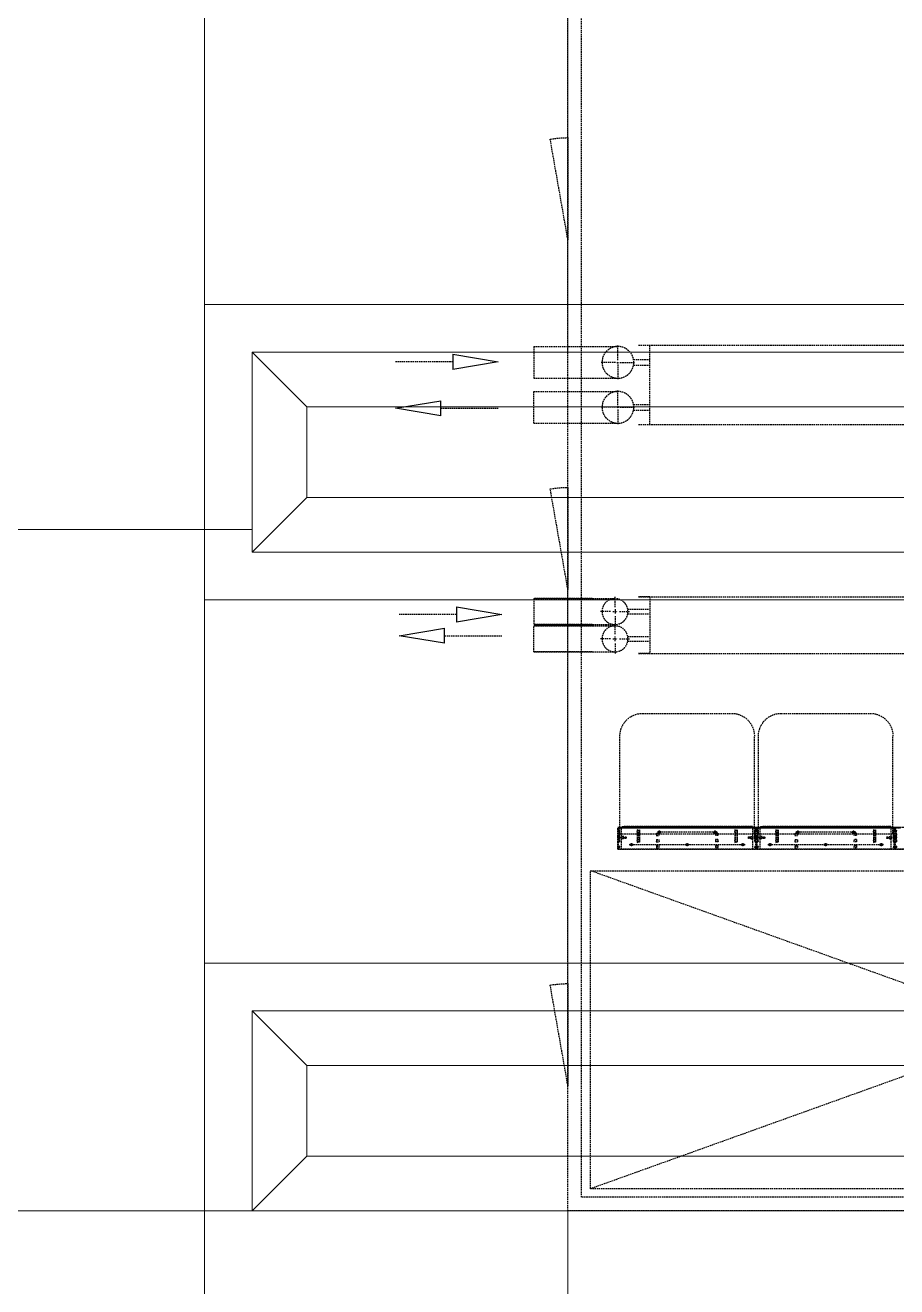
# Model space of a CAD drawing. Extents: x -32000 to 416743, y -254124 to 144214.
# Drawn here: x 9610 to 13448, y 8665 to 14220 of the extents above; entities that cross this region are included whole.
import ezdxf

# ---------------------------------------------------------------- set-up
doc = ezdxf.new("R2010")
doc.units = 0
doc.header["$LTSCALE"] = 10
doc.linetypes.add('XFM1Q40$0$HIDDEN', pattern=[9.525, 6.35, -3.175])
for name, color, linetype in [('XFM1Q40$0$01', 1, 'Continuous'), ('XFM1Q40$0$03', 4, 'Continuous'), ('XFM1Q40$0$ACC-450', 2, 'Continuous'), ('XFM1Q40$0$BAG', 221, 'Continuous'), ('XFM1Q40$0$CBF01', 3, 'Continuous'), ('XFM1Q40$0$CBF02', 6, 'Continuous'), ('XFM1Q40$0$CBF03', 30, 'Continuous'), ('XFM1Q40$0$CBF04', 7, 'Continuous'), ('XFM1Q40$0$CLC', 140, 'Continuous'), ('XFM1Q40$0$HTC', 1, 'Continuous'), ('XFM1Q40$0$MDF', 221, 'Continuous'), ('XFM1Q40$0$TYPE14X10', 7, 'Continuous'), ('XFM1Q40$0$輪廓', 4, 'Continuous'), ('XFM7P40ICA$0$H12PL4$0$L40_19_MEJI', 252, 'Continuous'), ('XFM7P40ICA$0$H12PL4$0$L40_19_SUGATA3', 252, 'Continuous'), ('XFM7P40ICA$0$H12PL4$0$L40_19_設備基礎', 252, 'Continuous')]:
    doc.layers.add(name, color=color, linetype=linetype)

# ---------------------------------------------------------------- blocks, each defined once
blk = doc.blocks.new('XFM1Q40$0$_ClosedBlank')
at = {"layer": 'XFM1Q40$0$MDF', "color": 0, "lineweight": -2}
for p, q in [((-1, 0.167), (0, 0)), ((-1, 0.167), (-1, -0.167)), ((0, 0), (-1, -0.167))]:
    blk.add_line(p, q, dxfattribs=at)
blk = doc.blocks.new('XFM1Q40$0$A$Cac22a11c')
at = {"layer": 'XFM1Q40$0$01', "color": 252, "linetype": 'XFM1Q40$0$HIDDEN', "ltscale": 0.1}
for p, q in [((285207.2, 185056.6), (284950, 185056.6)), ((284950, 185056.6), (285307.2, 185056.6)), ((284950, 185056.6), (284950, 184942.3)), ((285207.2, 184942.3), (284950, 184942.3)), ((284950, 184942.3), (285307.2, 184942.3)), ((285207.2, 184936.6), (284950, 184936.6)), ((284950, 184936.6), (285307.2, 184936.6)), ((284950, 184822.3), (284950, 184936.6)), ((285207.2, 184822.3), (284950, 184822.3)), ((284950, 184822.3), (285307.2, 184822.3))]:
    blk.add_line(p, q, dxfattribs=at)
at = {"layer": 'XFM1Q40$0$03', "color": 252, "linetype": 'XFM1Q40$0$HIDDEN', "ltscale": 0.1}
for p, q in [((285307.2, 185019.4), (285307.2, 185066.6)), ((285287.2, 184999.4), (285240, 184999.4)), ((285297.2, 184999.4), (285317.2, 184999.4)), ((285307.2, 185009.4), (285307.2, 184989.4)), ((285307.2, 184979.4), (285307.2, 184932.3)), ((285327.2, 184999.4), (285374.3, 184999.4)), ((285307.2, 184899.4), (285307.2, 184946.6)), ((285287.2, 184879.4), (285240, 184879.4)), ((285297.2, 184879.4), (285317.2, 184879.4)), ((285307.2, 184869.4), (285307.2, 184889.4)), ((285307.2, 184859.4), (285307.2, 184812.3)), ((285327.2, 184879.4), (285374.3, 184879.4)), ((284950, 184049.9), (285319.9, 184049.9)), ((284950, 184049.9), (284950, 183910.1)), ((285319.9, 183990), (285319.9, 184054.9)), ((285410, 184056), (289110, 184056)), ((285460, 184056), (285460, 183706)), ((285309.9, 183980), (285245, 183980)), ((285314.9, 183980), (285324.9, 183980)), ((285319.9, 183975), (285319.9, 183985)), ((285319.9, 183970), (285319.9, 183905.1)), ((285329.9, 183980), (285394.8, 183980)), ((285388.7, 183992.3), (285460, 183992.3)), ((285388.7, 183967.7), (285460, 183967.7)), ((284950, 183910.1), (285319.9, 183910.1)), ((285319.9, 183792), (285319.9, 183856.9)), ((284950, 183851.9), (285319.9, 183851.9)), ((284950, 183712.1), (284950, 183851.9)), ((285309.9, 183782), (285245, 183782)), ((285314.9, 183782), (285324.9, 183782)), ((285319.9, 183787), (285319.9, 183777)), ((285319.9, 183772), (285319.9, 183707.1)), ((285329.9, 183782), (285394.8, 183782)), ((285388.7, 183794.3), (285460, 183794.3)), ((285388.7, 183769.7), (285460, 183769.7)), ((284950, 183712.1), (285319.9, 183712.1)), ((285410, 183706), (289110, 183706))]:
    blk.add_line(p, q, dxfattribs=at)
for centre in [(285319.9, 183980), (285319.9, 183782)]:
    blk.add_circle(centre, 69.9, dxfattribs=at)
at = {"layer": 'XFM1Q40$0$ACC-450', "color": 252, "linetype": 'XFM1Q40$0$HIDDEN', "ltscale": 0.1}
for p, q in [((285100, 186967.4), (285021.9, 186524.3)), ((285100, 186517.4), (285100, 186967.4)), ((285100, 184782.6), (285021.9, 184339.4)), ((285100, 184332.6), (285100, 184782.6)), ((285100, 183242.7), (285021.9, 182799.5)), ((285100, 182792.7), (285100, 183242.7))]:
    blk.add_line(p, q, dxfattribs=at)
for centre in [(285100, 186967.4), (285100, 184782.6), (285100, 183242.7)]:
    blk.add_arc(centre, 450, 260, 270, dxfattribs=at)
at = {"layer": 'XFM1Q40$0$BAG', "color": 252, "linetype": 'XFM1Q40$0$HIDDEN', "ltscale": 0.1}
for p, q in [((285329, 185857.6), (285329, 185427.6)), ((285329, 185857.6), (285921, 185857.6)), ((285921, 185857.6), (285921, 185427.6)), ((285939, 185857.6), (285939, 185427.6)), ((285939, 185857.6), (286531, 185857.6)), ((286531, 185857.6), (286531, 185427.6)), ((285329, 185832.2), (285921, 185832.2)), ((285939, 185832.2), (286531, 185832.2)), ((285429, 185327.6), (285821, 185327.6)), ((286039, 185327.6), (286431, 185327.6))]:
    blk.add_line(p, q, dxfattribs=at)
for centre, start, end in [((285429, 185427.6), 180, 270), ((285821, 185427.6), 270, 0), ((286039, 185427.6), 180, 270), ((286431, 185427.6), 270, 0)]:
    blk.add_arc(centre, 100, start, end, dxfattribs=at)
at = {"layer": 'XFM1Q40$0$CBF01', "color": 252, "linetype": 'XFM1Q40$0$HIDDEN', "ltscale": 0.1}
for p, q in [((285914, 185925.7), (285914, 185832.2)), ((285930, 185925.7), (285914, 185925.7)), ((285923, 185911.7), (285923.5, 185917)), ((285923, 185911.7), (285924.5, 185911.5)), ((285924.5, 185911.5), (285925, 185916.8)), ((285927, 185919.7), (285926.5, 185919.7)), ((285927, 185918.2), (285926.5, 185918.2)), ((285928.5, 185925.7), (285928.5, 185832.2)), ((285928.5, 185909.7), (285930, 185909.7)), ((285930, 185925.7), (285930, 185830.7)), ((286524, 185925.7), (286524, 185832.2)), ((286540, 185925.7), (286524, 185925.7)), ((286533, 185911.7), (286533.5, 185917)), ((286533, 185911.7), (286534.5, 185911.5)), ((286534.5, 185911.5), (286535, 185916.8)), ((286537, 185919.7), (286536.5, 185919.7)), ((286537, 185918.2), (286536.5, 185918.2)), ((286538.5, 185925.7), (286538.5, 185832.2)), ((286538.5, 185909.7), (286540, 185909.7)), ((286540, 185925.7), (286540, 185830.7)), ((285923, 185890.2), (285923, 185846.2)), ((285923, 185884.7), (285923.5, 185890)), ((285923, 185884.7), (285924.5, 185884.5)), ((285923, 185877.7), (285924.5, 185877.9)), ((285923, 185877.7), (285923.5, 185872.4)), ((285923, 185857.7), (285923.5, 185863)), ((285923, 185857.7), (285924.5, 185857.5)), ((285924.5, 185890.2), (285924.5, 185846.2)), ((285924.5, 185884.5), (285925, 185889.8)), ((285924.5, 185877.9), (285925, 185872.6)), ((285924.5, 185857.5), (285925, 185862.8)), ((285927, 185892.7), (285926.5, 185892.7)), ((285927, 185891.2), (285926.5, 185891.2)), ((285926.5, 185878.2), (285930, 185878.2)), ((285926.5, 185876.7), (285928.5, 185876.7)), ((285926.5, 185872.7), (285928.5, 185872.7)), ((285926.5, 185871.2), (285930, 185871.2)), ((285927, 185865.7), (285926.5, 185865.7)), ((285927, 185864.2), (285926.5, 185864.2)), ((285928.5, 185895.7), (285930, 185895.7)), ((285928.5, 185882.7), (285930, 185882.7)), ((285928.5, 185879.7), (285930, 185879.7)), ((285928.5, 185855.7), (285930, 185855.7)), ((286533, 185890.2), (286533, 185846.2)), ((286533, 185884.7), (286533.5, 185890)), ((286533, 185884.7), (286534.5, 185884.5)), ((286533, 185877.7), (286534.5, 185877.9)), ((286533, 185877.7), (286533.5, 185872.4)), ((286533, 185857.7), (286533.5, 185863)), ((286533, 185857.7), (286534.5, 185857.5)), ((286534.5, 185890.2), (286534.5, 185846.2)), ((286534.5, 185884.5), (286535, 185889.8)), ((286534.5, 185877.9), (286535, 185872.6)), ((286534.5, 185857.5), (286535, 185862.8)), ((286537, 185892.7), (286536.5, 185892.7)), ((286537, 185891.2), (286536.5, 185891.2)), ((286536.5, 185878.2), (286540, 185878.2)), ((286536.5, 185876.7), (286538.5, 185876.7)), ((286536.5, 185872.7), (286538.5, 185872.7)), ((286536.5, 185871.2), (286540, 185871.2)), ((286537, 185865.7), (286536.5, 185865.7)), ((286537, 185864.2), (286536.5, 185864.2)), ((286538.5, 185895.7), (286540, 185895.7)), ((286538.5, 185882.7), (286540, 185882.7)), ((286538.5, 185879.7), (286540, 185879.7)), ((286538.5, 185855.7), (286540, 185855.7)), ((285928.5, 185832.2), (285905, 185832.2)), ((285905, 185832.2), (285905, 185825.2)), ((285912, 185825.2), (285905, 185825.2)), ((285930, 185830.7), (285906.5, 185830.7)), ((285906.5, 185830.7), (285906.5, 185826.7)), ((285912, 185826.7), (285906.5, 185826.7)), ((285912, 185825.2), (285912, 185826.7)), ((285914, 185832.2), (285914, 185830.7)), ((285928.5, 185840.7), (285930, 185840.7)), ((286538.5, 185832.2), (286515, 185832.2)), ((286515, 185832.2), (286515, 185825.2)), ((286522, 185825.2), (286515, 185825.2)), ((286540, 185830.7), (286516.5, 185830.7)), ((286516.5, 185830.7), (286516.5, 185826.7)), ((286522, 185826.7), (286516.5, 185826.7)), ((286522, 185825.2), (286522, 185826.7)), ((286524, 185832.2), (286524, 185830.7)), ((286538.5, 185840.7), (286540, 185840.7))]:
    blk.add_line(p, q, dxfattribs=at)
for centre, radius, start, end in [((285926.5, 185916.7), 3, 90, 175), ((285926.5, 185916.7), 1.5, 90, 175), ((285927, 185921.2), 1.5, 270, 0), ((285927, 185921.2), 3, 270, 300), ((285927, 185921.2), 3, 300, 0), ((286536.5, 185916.7), 3, 90, 175), ((286536.5, 185916.7), 1.5, 90, 175), ((286537, 185921.2), 1.5, 270, 0), ((286537, 185921.2), 3, 270, 300), ((286537, 185921.2), 3, 300, 0), ((285928.5, 185890.2), 5.5, 90, 180), ((285926.5, 185874.7), 3.5, 90, 270), ((285926.5, 185889.7), 3, 90, 175), ((285926.5, 185872.7), 3, 185, 270), ((285926.5, 185862.7), 3, 90, 175), ((285928.5, 185890.2), 4, 90, 180), ((285926.5, 185874.7), 2, 90, 270), ((285926.5, 185889.7), 1.5, 90, 175), ((285926.5, 185872.7), 1.5, 185, 270), ((285926.5, 185862.7), 1.5, 90, 175), ((285927, 185894.2), 1.5, 270, 0), ((285927, 185894.2), 3, 270, 0), ((285927, 185868.2), 3, 0, 90), ((285927, 185868.2), 1.5, 0, 90), ((285927, 185867.2), 3, 270, 0), ((285927, 185867.2), 1.5, 270, 0), ((286538.5, 185890.2), 5.5, 90, 180), ((286536.5, 185874.7), 3.5, 90, 270), ((286536.5, 185889.7), 3, 90, 175), ((286536.5, 185872.7), 3, 185, 270), ((286536.5, 185862.7), 3, 90, 175), ((286538.5, 185890.2), 4, 90, 180), ((286536.5, 185874.7), 2, 90, 270), ((286536.5, 185889.7), 1.5, 90, 175), ((286536.5, 185872.7), 1.5, 185, 270), ((286536.5, 185862.7), 1.5, 90, 175), ((286537, 185894.2), 1.5, 270, 0), ((286537, 185894.2), 3, 270, 0), ((286537, 185868.2), 3, 0, 90), ((286537, 185868.2), 1.5, 0, 90), ((286537, 185867.2), 3, 270, 0), ((286537, 185867.2), 1.5, 270, 0), ((285928.5, 185846.2), 5.5, 180, 270), ((285928.5, 185846.2), 4, 180, 270), ((286538.5, 185846.2), 5.5, 180, 270), ((286538.5, 185846.2), 4, 180, 270)]:
    blk.add_arc(centre, radius, start, end, dxfattribs=at)
at = {"layer": 'XFM1Q40$0$CBF02', "color": 252, "linetype": 'XFM1Q40$0$HIDDEN', "ltscale": 0.1}
for p, q in [((285320, 185925.7), (285928.5, 185925.7)), ((285320, 185925.7), (285320, 185830.7)), ((285378, 185901.1), (285378, 185910.2)), ((285382, 185909.7), (285378, 185909.7)), ((285382, 185901.1), (285382, 185910.2)), ((285490, 185909.7), (285489, 185919.6)), ((285489.9, 185911.7), (285489.1, 185919.7)), ((285489.1, 185919.7), (285500.9, 185919.7)), ((285489.9, 185911.7), (285500.1, 185911.7)), ((285490, 185909.7), (285500, 185909.7)), ((285500, 185909.7), (285501, 185919.6)), ((285500.1, 185911.7), (285500.9, 185919.7)), ((285623, 185901.1), (285623, 185910.2)), ((285627, 185909.7), (285623, 185909.7)), ((285627, 185901.1), (285627, 185910.2)), ((285868, 185901.1), (285868, 185910.2)), ((285872, 185909.7), (285868, 185909.7)), ((285872, 185901.1), (285872, 185910.2)), ((285927, 185925.7), (285927, 185830.7)), ((285928.5, 185925.7), (285928.5, 185830.7)), ((285930, 185925.7), (286538.5, 185925.7)), ((285930, 185925.7), (285930, 185830.7)), ((285988, 185901.1), (285988, 185910.2)), ((285992, 185909.7), (285988, 185909.7)), ((285992, 185901.1), (285992, 185910.2)), ((286100, 185909.7), (286099, 185919.6)), ((286099.9, 185911.7), (286099.1, 185919.7)), ((286099.1, 185919.7), (286110.9, 185919.7)), ((286099.9, 185911.7), (286110.1, 185911.7)), ((286100, 185909.7), (286110, 185909.7)), ((286110, 185909.7), (286111, 185919.6)), ((286110.1, 185911.7), (286110.9, 185919.7)), ((286233, 185901.1), (286233, 185910.2)), ((286237, 185909.7), (286233, 185909.7)), ((286237, 185901.1), (286237, 185910.2)), ((286478, 185901.1), (286478, 185910.2)), ((286482, 185909.7), (286478, 185909.7)), ((286482, 185901.1), (286482, 185910.2)), ((286537, 185925.7), (286537, 185830.7)), ((286538.5, 185925.7), (286538.5, 185830.7)), ((286540, 185925.7), (287148.5, 185925.7)), ((286540, 185925.7), (286540, 185830.7)), ((285373, 185905.7), (285387, 185905.7)), ((285382, 185901.7), (285378, 185901.7)), ((285405, 185840.7), (285405, 185895.7)), ((285405, 185895.7), (285408.3, 185894.5)), ((285407, 185841.4), (285407, 185895)), ((285415, 185851.3), (285415, 185885.1)), ((285490, 185882.7), (285489, 185892.6)), ((285490, 185855.7), (285489, 185865.6)), ((285489.9, 185884.7), (285489.1, 185892.7)), ((285489.1, 185892.7), (285500.9, 185892.7)), ((285489.1, 185865.7), (285500.9, 185865.7)), ((285489.9, 185857.7), (285489.1, 185865.7)), ((285489.9, 185884.7), (285500.1, 185884.7)), ((285489.9, 185857.7), (285500.1, 185857.7)), ((285490, 185882.7), (285500, 185882.7)), ((285490, 185855.7), (285500, 185855.7)), ((285500, 185882.7), (285501, 185892.6)), ((285500, 185855.7), (285501, 185865.6)), ((285500.1, 185884.7), (285500.9, 185892.7)), ((285500.1, 185857.7), (285500.9, 185865.7)), ((285500.5, 185846.1), (285500.5, 185855.2)), ((285504.5, 185854.7), (285500.5, 185854.7)), ((285504.5, 185846.1), (285504.5, 185855.2)), ((285618, 185905.7), (285632, 185905.7)), ((285627, 185901.7), (285623, 185901.7)), ((285745.5, 185846.1), (285745.5, 185855.2)), ((285749.5, 185854.7), (285745.5, 185854.7)), ((285749.5, 185846.1), (285749.5, 185855.2)), ((285835, 185840.7), (285835, 185895.7)), ((285835, 185895.7), (285838.3, 185894.5)), ((285837, 185841.4), (285837, 185895)), ((285845, 185851.3), (285845, 185885.1)), ((285863, 185905.7), (285877, 185905.7)), ((285872, 185901.7), (285868, 185901.7)), ((285893.5, 185873.2), (285893.5, 185876.2)), ((285900.5, 185872.1), (285900.5, 185877.3)), ((285905.5, 185879.7), (285904.5, 185869.7)), ((285905.4, 185877.7), (285904.6, 185869.7)), ((285904.6, 185869.7), (285916.4, 185869.7)), ((285905.4, 185877.7), (285915.6, 185877.7)), ((285905.5, 185879.7), (285915.5, 185879.7)), ((285915.5, 185879.7), (285916.5, 185869.7)), ((285915.6, 185877.7), (285916.4, 185869.7)), ((285983, 185905.7), (285997, 185905.7)), ((285992, 185901.7), (285988, 185901.7)), ((286015, 185840.7), (286015, 185895.7)), ((286015, 185895.7), (286018.3, 185894.5)), ((286017, 185841.4), (286017, 185895)), ((286025, 185851.3), (286025, 185885.1)), ((286100, 185882.7), (286099, 185892.6)), ((286100, 185855.7), (286099, 185865.6)), ((286099.9, 185884.7), (286099.1, 185892.7)), ((286099.1, 185892.7), (286110.9, 185892.7)), ((286099.1, 185865.7), (286110.9, 185865.7)), ((286099.9, 185857.7), (286099.1, 185865.7)), ((286099.9, 185884.7), (286110.1, 185884.7)), ((286099.9, 185857.7), (286110.1, 185857.7)), ((286100, 185882.7), (286110, 185882.7)), ((286100, 185855.7), (286110, 185855.7)), ((286110, 185882.7), (286111, 185892.6)), ((286110, 185855.7), (286111, 185865.6)), ((286110.1, 185884.7), (286110.9, 185892.7)), ((286110.1, 185857.7), (286110.9, 185865.7)), ((286110.5, 185846.1), (286110.5, 185855.2)), ((286114.5, 185854.7), (286110.5, 185854.7)), ((286114.5, 185846.1), (286114.5, 185855.2)), ((286228, 185905.7), (286242, 185905.7)), ((286237, 185901.7), (286233, 185901.7)), ((286355.5, 185846.1), (286355.5, 185855.2)), ((286359.5, 185854.7), (286355.5, 185854.7)), ((286359.5, 185846.1), (286359.5, 185855.2)), ((286445, 185840.7), (286445, 185895.7)), ((286445, 185895.7), (286448.3, 185894.5)), ((286447, 185841.4), (286447, 185895)), ((286455, 185851.3), (286455, 185885.1)), ((286473, 185905.7), (286487, 185905.7)), ((286482, 185901.7), (286478, 185901.7)), ((286503.5, 185873.2), (286503.5, 185876.2)), ((286510.5, 185872.1), (286510.5, 185877.3)), ((286515.5, 185879.7), (286514.5, 185869.7)), ((286515.4, 185877.7), (286514.6, 185869.7)), ((286514.6, 185869.7), (286526.4, 185869.7)), ((286515.4, 185877.7), (286525.6, 185877.7)), ((286515.5, 185879.7), (286525.5, 185879.7)), ((286525.5, 185879.7), (286526.5, 185869.7)), ((286525.6, 185877.7), (286526.4, 185869.7)), ((285343.5, 185830.7), (285320, 185830.7)), ((285343.5, 185832.2), (285903.5, 185832.2)), ((285343.5, 185825.2), (285343.5, 185832.2)), ((285343.5, 185830.7), (285903.5, 185830.7)), ((285343.5, 185826.7), (285903.5, 185826.7)), ((285343.5, 185825.2), (285903.5, 185825.2)), ((285408.3, 185841.9), (285405, 185840.7)), ((285495.5, 185850.7), (285509.5, 185850.7)), ((285504.5, 185846.7), (285500.5, 185846.7)), ((285740.5, 185850.7), (285754.5, 185850.7)), ((285749.5, 185846.7), (285745.5, 185846.7)), ((285838.3, 185841.9), (285835, 185840.7)), ((285903.5, 185832.2), (285903.5, 185825.2)), ((285903.5, 185830.7), (285928.5, 185830.7)), ((285953.5, 185830.7), (285930, 185830.7)), ((285953.5, 185832.2), (286513.5, 185832.2)), ((285953.5, 185825.2), (285953.5, 185832.2)), ((285953.5, 185830.7), (286513.5, 185830.7)), ((285953.5, 185826.7), (286513.5, 185826.7)), ((285953.5, 185825.2), (286513.5, 185825.2)), ((286018.3, 185841.9), (286015, 185840.7)), ((286105.5, 185850.7), (286119.5, 185850.7)), ((286114.5, 185846.7), (286110.5, 185846.7)), ((286350.5, 185850.7), (286364.5, 185850.7)), ((286359.5, 185846.7), (286355.5, 185846.7)), ((286448.3, 185841.9), (286445, 185840.7)), ((286513.5, 185832.2), (286513.5, 185825.2)), ((286513.5, 185830.7), (286538.5, 185830.7)), ((286563.5, 185830.7), (286540, 185830.7))]:
    blk.add_line(p, q, dxfattribs=at)
for centre, radius, start, end in [((285378, 185905.7), 4, 90, 270), ((285382, 185905.7), 4, 270, 90), ((285489.1, 185919.6), 0.0502, 360, 191.4212), ((285500.9, 185919.6), 0.0502, 348.5788, 180), ((285623, 185905.7), 4, 90, 270), ((285627, 185905.7), 4, 270, 90), ((285868, 185905.7), 4, 90, 270), ((285872, 185905.7), 4, 270, 90), ((285988, 185905.7), 4, 90, 270), ((285992, 185905.7), 4, 270, 90), ((286099.1, 185919.6), 0.0502, 360, 191.4212), ((286110.9, 185919.6), 0.0502, 348.5788, 180), ((286233, 185905.7), 4, 90, 270), ((286237, 185905.7), 4, 270, 90), ((286478, 185905.7), 4, 90, 270), ((286482, 185905.7), 4, 270, 90), ((285405, 185885.1), 10, 0, 70.71), ((285489.1, 185892.6), 0.0502, 360, 191.4212), ((285489.1, 185865.6), 0.0502, 360, 191.4212), ((285500.5, 185850.7), 4, 90, 270), ((285500.9, 185892.6), 0.0502, 348.5788, 180), ((285500.9, 185865.6), 0.0502, 348.5788, 180), ((285504.5, 185850.7), 4, 270, 90), ((285745.5, 185850.7), 4, 90, 270), ((285749.5, 185850.7), 4, 270, 90), ((285835, 185885.1), 10, 0, 70.71), ((285897.5, 185874.1), 4.49, 63.4401, 152.8116), ((285897.5, 185875.2), 4.49, 207.1884, 296.5599), ((285897.5, 185874.7), 4, 300, 60), ((285904.6, 185869.7), 0.0502, 168.5788, 0), ((285916.4, 185869.7), 0.0502, 180, 11.4212), ((286015, 185885.1), 10, 0, 70.71), ((286099.1, 185892.6), 0.0502, 360, 191.4212), ((286099.1, 185865.6), 0.0502, 360, 191.4212), ((286110.5, 185850.7), 4, 90, 270), ((286110.9, 185892.6), 0.0502, 348.5788, 180), ((286110.9, 185865.6), 0.0502, 348.5788, 180), ((286114.5, 185850.7), 4, 270, 90), ((286355.5, 185850.7), 4, 90, 270), ((286359.5, 185850.7), 4, 270, 90), ((286445, 185885.1), 10, 0, 70.71), ((286507.5, 185874.1), 4.49, 63.4401, 152.8116), ((286507.5, 185875.2), 4.49, 207.1884, 296.5599), ((286507.5, 185874.7), 4, 300, 60), ((286514.6, 185869.7), 0.0502, 168.5788, 0), ((286526.4, 185869.7), 0.0502, 180, 11.4212), ((285405, 185851.3), 10, 289.29, 0), ((285835, 185851.3), 10, 289.29, 0), ((286015, 185851.3), 10, 289.29, 0), ((286445, 185851.3), 10, 289.29, 0)]:
    blk.add_arc(centre, radius, start, end, dxfattribs=at)
at = {"layer": 'XFM1Q40$0$CBF03', "color": 252, "linetype": 'XFM1Q40$0$HIDDEN', "ltscale": 0.1}
for p, q in [((285930, 185925.7), (285321.5, 185925.7)), ((285321.5, 185925.7), (285321.5, 185830.7)), ((285323, 185925.7), (285323, 185830.7)), ((285378, 185901.1), (285378, 185910.2)), ((285378, 185909.7), (285382, 185909.7)), ((285382, 185901.1), (285382, 185910.2)), ((285623, 185901.1), (285623, 185910.2)), ((285623, 185909.7), (285627, 185909.7)), ((285627, 185901.1), (285627, 185910.2)), ((285750, 185909.7), (285749, 185919.6)), ((285760.9, 185919.7), (285749.1, 185919.7)), ((285749.9, 185911.7), (285749.1, 185919.7)), ((285760.1, 185911.7), (285749.9, 185911.7)), ((285760, 185909.7), (285750, 185909.7)), ((285760, 185909.7), (285761, 185919.6)), ((285760.1, 185911.7), (285760.9, 185919.7)), ((285868, 185901.1), (285868, 185910.2)), ((285868, 185909.7), (285872, 185909.7)), ((285872, 185901.1), (285872, 185910.2)), ((285930, 185925.7), (285930, 185830.7)), ((286540, 185925.7), (285931.5, 185925.7)), ((285931.5, 185925.7), (285931.5, 185830.7)), ((285933, 185925.7), (285933, 185830.7)), ((285988, 185901.1), (285988, 185910.2)), ((285988, 185909.7), (285992, 185909.7)), ((285992, 185901.1), (285992, 185910.2)), ((286233, 185901.1), (286233, 185910.2)), ((286233, 185909.7), (286237, 185909.7)), ((286237, 185901.1), (286237, 185910.2)), ((286360, 185909.7), (286359, 185919.6)), ((286370.9, 185919.7), (286359.1, 185919.7)), ((286359.9, 185911.7), (286359.1, 185919.7)), ((286370.1, 185911.7), (286359.9, 185911.7)), ((286370, 185909.7), (286360, 185909.7)), ((286370, 185909.7), (286371, 185919.6)), ((286370.1, 185911.7), (286370.9, 185919.7)), ((286478, 185901.1), (286478, 185910.2)), ((286478, 185909.7), (286482, 185909.7)), ((286482, 185901.1), (286482, 185910.2)), ((286540, 185925.7), (286540, 185830.7)), ((287150, 185925.7), (286541.5, 185925.7)), ((286541.5, 185925.7), (286541.5, 185830.7)), ((286543, 185925.7), (286543, 185830.7)), ((285334.5, 185879.7), (285333.5, 185869.7)), ((285334.4, 185877.7), (285333.6, 185869.7)), ((285345.4, 185869.7), (285333.6, 185869.7)), ((285344.6, 185877.7), (285334.4, 185877.7)), ((285344.5, 185879.7), (285334.5, 185879.7)), ((285344.5, 185879.7), (285345.5, 185869.7)), ((285344.6, 185877.7), (285345.4, 185869.7)), ((285349.5, 185872.1), (285349.5, 185877.3)), ((285356.5, 185873.2), (285356.5, 185876.2)), ((285880, 185905.7), (285370, 185905.7)), ((285378, 185901.7), (285382, 185901.7)), ((285405, 185851.3), (285405, 185885.1)), ((285415, 185895.7), (285411.7, 185894.5)), ((285413, 185841.4), (285413, 185895)), ((285415, 185840.7), (285415, 185895.7)), ((285500.5, 185846.1), (285500.5, 185855.2)), ((285500.5, 185854.7), (285504.5, 185854.7)), ((285504.5, 185846.1), (285504.5, 185855.2)), ((285623, 185901.7), (285627, 185901.7)), ((285745.5, 185846.1), (285745.5, 185855.2)), ((285745.5, 185854.7), (285749.5, 185854.7)), ((285750, 185882.7), (285749, 185892.6)), ((285750, 185855.7), (285749, 185865.6)), ((285749.9, 185884.7), (285749.1, 185892.7)), ((285760.9, 185892.7), (285749.1, 185892.7)), ((285760.9, 185865.7), (285749.1, 185865.7)), ((285749.9, 185857.7), (285749.1, 185865.7)), ((285749.5, 185846.1), (285749.5, 185855.2)), ((285760.1, 185884.7), (285749.9, 185884.7)), ((285760.1, 185857.7), (285749.9, 185857.7)), ((285760, 185882.7), (285750, 185882.7)), ((285760, 185855.7), (285750, 185855.7)), ((285760, 185882.7), (285761, 185892.6)), ((285760, 185855.7), (285761, 185865.6)), ((285760.1, 185884.7), (285760.9, 185892.7)), ((285760.1, 185857.7), (285760.9, 185865.7)), ((285835, 185851.3), (285835, 185885.1)), ((285845, 185895.7), (285841.7, 185894.5)), ((285843, 185841.4), (285843, 185895)), ((285845, 185840.7), (285845, 185895.7)), ((285868, 185901.7), (285872, 185901.7)), ((285944.5, 185879.7), (285943.5, 185869.7)), ((285944.4, 185877.7), (285943.6, 185869.7)), ((285955.4, 185869.7), (285943.6, 185869.7)), ((285954.6, 185877.7), (285944.4, 185877.7)), ((285954.5, 185879.7), (285944.5, 185879.7)), ((285954.5, 185879.7), (285955.5, 185869.7)), ((285954.6, 185877.7), (285955.4, 185869.7)), ((285959.5, 185872.1), (285959.5, 185877.3)), ((285966.5, 185873.2), (285966.5, 185876.2)), ((286490, 185905.7), (285980, 185905.7)), ((285988, 185901.7), (285992, 185901.7)), ((286015, 185851.3), (286015, 185885.1)), ((286025, 185895.7), (286021.7, 185894.5)), ((286023, 185841.4), (286023, 185895)), ((286025, 185840.7), (286025, 185895.7)), ((286110.5, 185846.1), (286110.5, 185855.2)), ((286110.5, 185854.7), (286114.5, 185854.7)), ((286114.5, 185846.1), (286114.5, 185855.2)), ((286233, 185901.7), (286237, 185901.7)), ((286355.5, 185846.1), (286355.5, 185855.2)), ((286355.5, 185854.7), (286359.5, 185854.7)), ((286360, 185882.7), (286359, 185892.6)), ((286360, 185855.7), (286359, 185865.6)), ((286359.9, 185884.7), (286359.1, 185892.7)), ((286370.9, 185892.7), (286359.1, 185892.7)), ((286370.9, 185865.7), (286359.1, 185865.7)), ((286359.9, 185857.7), (286359.1, 185865.7)), ((286359.5, 185846.1), (286359.5, 185855.2)), ((286370.1, 185884.7), (286359.9, 185884.7)), ((286370.1, 185857.7), (286359.9, 185857.7)), ((286370, 185882.7), (286360, 185882.7)), ((286370, 185855.7), (286360, 185855.7)), ((286370, 185882.7), (286371, 185892.6)), ((286370, 185855.7), (286371, 185865.6)), ((286370.1, 185884.7), (286370.9, 185892.7)), ((286370.1, 185857.7), (286370.9, 185865.7)), ((286445, 185851.3), (286445, 185885.1)), ((286455, 185895.7), (286451.7, 185894.5)), ((286453, 185841.4), (286453, 185895)), ((286455, 185840.7), (286455, 185895.7)), ((286478, 185901.7), (286482, 185901.7)), ((285930, 185830.7), (285321.5, 185830.7)), ((285906.5, 185832.2), (285346.5, 185832.2)), ((285346.5, 185832.2), (285346.5, 185830.7)), ((285346.5, 185830.7), (285346.5, 185825.2)), ((285906.5, 185826.7), (285346.5, 185826.7)), ((285906.5, 185825.2), (285346.5, 185825.2)), ((285411.7, 185841.9), (285415, 185840.7)), ((285757.5, 185850.7), (285492.5, 185850.7)), ((285500.5, 185846.7), (285504.5, 185846.7)), ((285745.5, 185846.7), (285749.5, 185846.7)), ((285841.7, 185841.9), (285845, 185840.7)), ((285906.5, 185830.7), (285906.5, 185832.2)), ((285906.5, 185825.2), (285906.5, 185830.7)), ((286540, 185830.7), (285931.5, 185830.7)), ((286516.5, 185832.2), (285956.5, 185832.2)), ((285956.5, 185832.2), (285956.5, 185830.7)), ((285956.5, 185830.7), (285956.5, 185825.2)), ((286516.5, 185826.7), (285956.5, 185826.7)), ((286516.5, 185825.2), (285956.5, 185825.2)), ((286021.7, 185841.9), (286025, 185840.7)), ((286367.5, 185850.7), (286102.5, 185850.7)), ((286110.5, 185846.7), (286114.5, 185846.7)), ((286355.5, 185846.7), (286359.5, 185846.7)), ((286451.7, 185841.9), (286455, 185840.7)), ((286516.5, 185830.7), (286516.5, 185832.2)), ((286516.5, 185825.2), (286516.5, 185830.7)), ((287150, 185830.7), (286541.5, 185830.7))]:
    blk.add_line(p, q, dxfattribs=at)
for centre, radius, start, end in [((285378, 185905.7), 4, 90, 270), ((285382, 185905.7), 4, 270, 90), ((285623, 185905.7), 4, 90, 270), ((285627, 185905.7), 4, 270, 90), ((285749.1, 185919.6), 0.0502, 360, 191.4212), ((285760.9, 185919.6), 0.0502, 348.5788, 180), ((285868, 185905.7), 4, 90, 270), ((285872, 185905.7), 4, 270, 90), ((285988, 185905.7), 4, 90, 270), ((285992, 185905.7), 4, 270, 90), ((286233, 185905.7), 4, 90, 270), ((286237, 185905.7), 4, 270, 90), ((286359.1, 185919.6), 0.0502, 360, 191.4212), ((286370.9, 185919.6), 0.0502, 348.5788, 180), ((286478, 185905.7), 4, 90, 270), ((286482, 185905.7), 4, 270, 90), ((285333.6, 185869.7), 0.0502, 168.5788, 0), ((285345.4, 185869.7), 0.0502, 180, 11.4212), ((285352.5, 185874.7), 4, 120, 240), ((285352.5, 185874.1), 4.49, 27.1884, 116.5599), ((285352.5, 185875.2), 4.49, 243.4401, 332.8116), ((285415, 185885.1), 10, 109.29, 180), ((285500.5, 185850.7), 4, 90, 270), ((285504.5, 185850.7), 4, 270, 90), ((285745.5, 185850.7), 4, 90, 270), ((285749.1, 185892.6), 0.0502, 360, 191.4212), ((285749.1, 185865.6), 0.0502, 360, 191.4212), ((285749.5, 185850.7), 4, 270, 90), ((285760.9, 185892.6), 0.0502, 348.5788, 180), ((285760.9, 185865.6), 0.0502, 348.5788, 180), ((285845, 185885.1), 10, 109.29, 180), ((285943.6, 185869.7), 0.0502, 168.5788, 0), ((285955.4, 185869.7), 0.0502, 180, 11.4212), ((285962.5, 185874.7), 4, 120, 240), ((285962.5, 185874.1), 4.49, 27.1884, 116.5599), ((285962.5, 185875.2), 4.49, 243.4401, 332.8116), ((286025, 185885.1), 10, 109.29, 180), ((286110.5, 185850.7), 4, 90, 270), ((286114.5, 185850.7), 4, 270, 90), ((286355.5, 185850.7), 4, 90, 270), ((286359.1, 185892.6), 0.0502, 360, 191.4212), ((286359.1, 185865.6), 0.0502, 360, 191.4212), ((286359.5, 185850.7), 4, 270, 90), ((286370.9, 185892.6), 0.0502, 348.5788, 180), ((286370.9, 185865.6), 0.0502, 348.5788, 180), ((286455, 185885.1), 10, 109.29, 180), ((285415, 185851.3), 10, 180, 250.71), ((285845, 185851.3), 10, 180, 250.71), ((286025, 185851.3), 10, 180, 250.71), ((286455, 185851.3), 10, 180, 250.71)]:
    blk.add_arc(centre, radius, start, end, dxfattribs=at)
at = {"layer": 'XFM1Q40$0$CBF04', "color": 252, "linetype": 'XFM1Q40$0$HIDDEN', "ltscale": 0.1}
for p, q in [((285320, 185925.7), (285320, 185830.7)), ((285320, 185925.7), (285336, 185925.7)), ((285321.5, 185909.7), (285320, 185909.7)), ((285321.5, 185925.7), (285321.5, 185832.2)), ((285323, 185919.7), (285323.5, 185919.7)), ((285323, 185918.2), (285323.5, 185918.2)), ((285325.5, 185911.5), (285325, 185916.8)), ((285327, 185911.7), (285325.5, 185911.5)), ((285327, 185911.7), (285326.5, 185917)), ((285336, 185925.7), (285336, 185832.2)), ((285930, 185925.7), (285930, 185830.7)), ((285930, 185925.7), (285946, 185925.7)), ((285931.5, 185909.7), (285930, 185909.7)), ((285931.5, 185925.7), (285931.5, 185832.2)), ((285933, 185919.7), (285933.5, 185919.7)), ((285933, 185918.2), (285933.5, 185918.2)), ((285935.5, 185911.5), (285935, 185916.8)), ((285937, 185911.7), (285935.5, 185911.5)), ((285937, 185911.7), (285936.5, 185917)), ((285946, 185925.7), (285946, 185832.2)), ((286540, 185925.7), (286540, 185830.7)), ((286540, 185925.7), (286556, 185925.7)), ((286541.5, 185909.7), (286540, 185909.7)), ((286541.5, 185925.7), (286541.5, 185832.2)), ((286543, 185919.7), (286543.5, 185919.7)), ((286543, 185918.2), (286543.5, 185918.2)), ((286545.5, 185911.5), (286545, 185916.8)), ((286547, 185911.7), (286545.5, 185911.5)), ((286547, 185911.7), (286546.5, 185917)), ((285321.5, 185895.7), (285320, 185895.7)), ((285321.5, 185882.7), (285320, 185882.7)), ((285321.5, 185879.7), (285320, 185879.7)), ((285323.5, 185878.2), (285320, 185878.2)), ((285323.5, 185871.2), (285320, 185871.2)), ((285321.5, 185855.7), (285320, 185855.7)), ((285323.5, 185876.7), (285321.5, 185876.7)), ((285323.5, 185872.7), (285321.5, 185872.7)), ((285323, 185892.7), (285323.5, 185892.7)), ((285323, 185891.2), (285323.5, 185891.2)), ((285323, 185865.7), (285323.5, 185865.7)), ((285323, 185864.2), (285323.5, 185864.2)), ((285325.5, 185884.5), (285325, 185889.8)), ((285325.5, 185877.9), (285325, 185872.6)), ((285325.5, 185857.5), (285325, 185862.8)), ((285325.5, 185890.2), (285325.5, 185846.2)), ((285327, 185884.7), (285325.5, 185884.5)), ((285327, 185877.7), (285325.5, 185877.9)), ((285327, 185857.7), (285325.5, 185857.5)), ((285327, 185884.7), (285326.5, 185890)), ((285327, 185877.7), (285326.5, 185872.4)), ((285327, 185857.7), (285326.5, 185863)), ((285327, 185890.2), (285327, 185846.2)), ((285931.5, 185895.7), (285930, 185895.7)), ((285931.5, 185882.7), (285930, 185882.7)), ((285931.5, 185879.7), (285930, 185879.7)), ((285933.5, 185878.2), (285930, 185878.2)), ((285933.5, 185871.2), (285930, 185871.2)), ((285931.5, 185855.7), (285930, 185855.7)), ((285933.5, 185876.7), (285931.5, 185876.7)), ((285933.5, 185872.7), (285931.5, 185872.7)), ((285933, 185892.7), (285933.5, 185892.7)), ((285933, 185891.2), (285933.5, 185891.2)), ((285933, 185865.7), (285933.5, 185865.7)), ((285933, 185864.2), (285933.5, 185864.2)), ((285935.5, 185884.5), (285935, 185889.8)), ((285935.5, 185877.9), (285935, 185872.6)), ((285935.5, 185857.5), (285935, 185862.8)), ((285935.5, 185890.2), (285935.5, 185846.2)), ((285937, 185884.7), (285935.5, 185884.5)), ((285937, 185877.7), (285935.5, 185877.9)), ((285937, 185857.7), (285935.5, 185857.5)), ((285937, 185884.7), (285936.5, 185890)), ((285937, 185877.7), (285936.5, 185872.4)), ((285937, 185857.7), (285936.5, 185863)), ((285937, 185890.2), (285937, 185846.2)), ((286541.5, 185895.7), (286540, 185895.7)), ((286541.5, 185882.7), (286540, 185882.7)), ((286541.5, 185879.7), (286540, 185879.7)), ((286543.5, 185878.2), (286540, 185878.2)), ((286543.5, 185871.2), (286540, 185871.2)), ((286541.5, 185855.7), (286540, 185855.7)), ((286543.5, 185876.7), (286541.5, 185876.7)), ((286543.5, 185872.7), (286541.5, 185872.7)), ((286543, 185892.7), (286543.5, 185892.7)), ((286543, 185891.2), (286543.5, 185891.2)), ((286543, 185865.7), (286543.5, 185865.7)), ((286543, 185864.2), (286543.5, 185864.2)), ((286545.5, 185884.5), (286545, 185889.8)), ((286545.5, 185877.9), (286545, 185872.6)), ((286545.5, 185857.5), (286545, 185862.8)), ((286545.5, 185890.2), (286545.5, 185846.2)), ((286547, 185884.7), (286545.5, 185884.5)), ((286547, 185877.7), (286545.5, 185877.9)), ((286547, 185857.7), (286545.5, 185857.5)), ((286547, 185884.7), (286546.5, 185890)), ((286547, 185877.7), (286546.5, 185872.4)), ((286547, 185857.7), (286546.5, 185863)), ((286547, 185890.2), (286547, 185846.2)), ((285321.5, 185840.7), (285320, 185840.7)), ((285320, 185830.7), (285343.5, 185830.7)), ((285321.5, 185832.2), (285345, 185832.2)), ((285336, 185832.2), (285336, 185830.7)), ((285338, 185826.7), (285343.5, 185826.7)), ((285338, 185825.2), (285338, 185826.7)), ((285338, 185825.2), (285345, 185825.2)), ((285343.5, 185830.7), (285343.5, 185826.7)), ((285345, 185832.2), (285345, 185825.2)), ((285931.5, 185840.7), (285930, 185840.7)), ((285930, 185830.7), (285953.5, 185830.7)), ((285931.5, 185832.2), (285955, 185832.2)), ((285946, 185832.2), (285946, 185830.7)), ((285948, 185826.7), (285953.5, 185826.7)), ((285948, 185825.2), (285948, 185826.7)), ((285948, 185825.2), (285955, 185825.2)), ((285953.5, 185830.7), (285953.5, 185826.7)), ((285955, 185832.2), (285955, 185825.2)), ((286541.5, 185840.7), (286540, 185840.7)), ((286540, 185830.7), (286563.5, 185830.7)), ((286541.5, 185832.2), (286565, 185832.2))]:
    blk.add_line(p, q, dxfattribs=at)
for centre, radius, start, end in [((285323, 185921.2), 3, 180, 240), ((285323, 185921.2), 1.5, 180, 270), ((285323, 185921.2), 3, 240, 270), ((285323.5, 185916.7), 3, 5, 90), ((285323.5, 185916.7), 1.5, 5, 90), ((285933, 185921.2), 3, 180, 240), ((285933, 185921.2), 1.5, 180, 270), ((285933, 185921.2), 3, 240, 270), ((285933.5, 185916.7), 3, 5, 90), ((285933.5, 185916.7), 1.5, 5, 90), ((286543, 185921.2), 3, 180, 240), ((286543, 185921.2), 1.5, 180, 270), ((286543, 185921.2), 3, 240, 270), ((286543.5, 185916.7), 3, 5, 90), ((286543.5, 185916.7), 1.5, 5, 90), ((285323, 185894.2), 3, 180, 270), ((285323, 185868.2), 3, 90, 180), ((285323, 185867.2), 3, 180, 270), ((285321.5, 185890.2), 5.5, 0, 90), ((285323, 185894.2), 1.5, 180, 270), ((285321.5, 185890.2), 4, 0, 90), ((285323, 185868.2), 1.5, 90, 180), ((285323, 185867.2), 1.5, 180, 270), ((285323.5, 185889.7), 3, 5, 90), ((285323.5, 185889.7), 1.5, 5, 90), ((285323.5, 185874.7), 3.5, 270, 90), ((285323.5, 185874.7), 2, 270, 90), ((285323.5, 185872.7), 1.5, 270, 355), ((285323.5, 185872.7), 3, 270, 355), ((285323.5, 185862.7), 3, 5, 90), ((285323.5, 185862.7), 1.5, 5, 90), ((285933, 185894.2), 3, 180, 270), ((285933, 185868.2), 3, 90, 180), ((285933, 185867.2), 3, 180, 270), ((285931.5, 185890.2), 5.5, 0, 90), ((285933, 185894.2), 1.5, 180, 270), ((285931.5, 185890.2), 4, 0, 90), ((285933, 185868.2), 1.5, 90, 180), ((285933, 185867.2), 1.5, 180, 270), ((285933.5, 185889.7), 3, 5, 90), ((285933.5, 185889.7), 1.5, 5, 90), ((285933.5, 185874.7), 3.5, 270, 90), ((285933.5, 185874.7), 2, 270, 90), ((285933.5, 185872.7), 1.5, 270, 355), ((285933.5, 185872.7), 3, 270, 355), ((285933.5, 185862.7), 3, 5, 90), ((285933.5, 185862.7), 1.5, 5, 90), ((286543, 185894.2), 3, 180, 270), ((286543, 185868.2), 3, 90, 180), ((286543, 185867.2), 3, 180, 270), ((286541.5, 185890.2), 5.5, 0, 90), ((286543, 185894.2), 1.5, 180, 270), ((286541.5, 185890.2), 4, 0, 90), ((286543, 185868.2), 1.5, 90, 180), ((286543, 185867.2), 1.5, 180, 270), ((286543.5, 185889.7), 3, 5, 90), ((286543.5, 185889.7), 1.5, 5, 90), ((286543.5, 185874.7), 3.5, 270, 90), ((286543.5, 185874.7), 2, 270, 90), ((286543.5, 185872.7), 1.5, 270, 355), ((286543.5, 185872.7), 3, 270, 355), ((286543.5, 185862.7), 3, 5, 90), ((286543.5, 185862.7), 1.5, 5, 90), ((285321.5, 185846.2), 4, 270, 0), ((285321.5, 185846.2), 5.5, 270, 0), ((285931.5, 185846.2), 4, 270, 0), ((285931.5, 185846.2), 5.5, 270, 0), ((286541.5, 185846.2), 4, 270, 0), ((286541.5, 185846.2), 5.5, 270, 0)]:
    blk.add_arc(centre, radius, start, end, dxfattribs=at)
at = {"layer": 'XFM1Q40$0$CLC', "color": 252, "linetype": 'XFM1Q40$0$HIDDEN', "ltscale": 0.1}
for p, q in [((285363.3, 185010), (285460, 185010)), ((285363.3, 184988.9), (285460, 184988.9)), ((285363.3, 184890), (285460, 184890)), ((285363.3, 184868.9), (285460, 184868.9))]:
    blk.add_line(p, q, dxfattribs=at)
for points in [[(284540.9, 183984.2), (284793.4, 183984.2)], [(284593.4, 183779.7), (284340.9, 183779.7)]]:
    blk.add_lwpolyline(points, dxfattribs=at)
for centre in [(285307.2, 184999.4), (285307.2, 184879.4)]:
    blk.add_circle(centre, 57.2, dxfattribs=at)
at = {"layer": 'XFM1Q40$0$HTC', "color": 252, "linetype": 'XFM1Q40$0$HIDDEN', "ltscale": 0.1}
for p, q in [((285410, 185064.4), (289060, 185064.4)), ((285460, 185064.4), (285410, 185064.4)), ((285460, 184814.4), (285460, 185064.4)), ((285410, 184814.4), (289060, 184814.4)), ((285460, 184814.4), (285410, 184814.4))]:
    blk.add_line(p, q, dxfattribs=at)
for points in [[(284556.5, 184985.7), (284809, 184985.7)], [(284609, 184892.4), (284356.5, 184892.4)]]:
    blk.add_lwpolyline(points, dxfattribs=at)
at = {"layer": 'XFM1Q40$0$TYPE14X10', "color": 252, "linetype": 'XFM1Q40$0$HIDDEN', "ltscale": 0.1}
for p, q in [((289200, 187517.6), (285100, 187517.6)), ((285100, 187517.6), (285100, 172197.6)), ((289140, 187457.6), (285160, 187457.6)), ((285160, 187457.6), (285160, 172257.6))]:
    blk.add_line(p, q, dxfattribs=at)
at = {"layer": 'XFM1Q40$0$輪廓', "color": 252, "linetype": 'XFM1Q40$0$HIDDEN', "ltscale": 0.1}
for p, q in [((289100, 187420.6), (285200, 187420.6)), ((285200, 187420.6), (285200, 186020.6)), ((289100, 186020.6), (285200, 187420.6)), ((289100, 187420.6), (285200, 186020.6)), ((285200, 186020.6), (289100, 186020.6))]:
    blk.add_line(p, q, dxfattribs=at)
at = {"layer": 'XFM1Q40$0$CLC', "color": 252, "linetype": 'XFM1Q40$0$HIDDEN', "ltscale": 0.1, "xscale": -200, "yscale": 200, "zscale": 200}
blk.add_blockref('XFM1Q40$0$_ClosedBlank', (284340.9, 183984.2), dxfattribs=at)
at = {"layer": 'XFM1Q40$0$CLC', "color": 252, "linetype": 'XFM1Q40$0$HIDDEN', "ltscale": 0.1, "xscale": -200, "yscale": 200, "zscale": 200, "rotation": 180}
blk.add_blockref('XFM1Q40$0$_ClosedBlank', (284793.4, 183779.7), dxfattribs=at)
at = {"layer": 'XFM1Q40$0$HTC', "color": 252, "linetype": 'XFM1Q40$0$HIDDEN', "ltscale": 0.1, "xscale": -200, "yscale": 200, "zscale": 200}
blk.add_blockref('XFM1Q40$0$_ClosedBlank', (284356.5, 184985.7), dxfattribs=at)
at = {"layer": 'XFM1Q40$0$HTC', "color": 252, "linetype": 'XFM1Q40$0$HIDDEN', "ltscale": 0.1, "xscale": -200, "yscale": 200, "zscale": 200, "rotation": 180}
blk.add_blockref('XFM1Q40$0$_ClosedBlank', (284809, 184892.4), dxfattribs=at)
blk = doc.blocks.new('XFM1Q40')
at = {"xscale": -1, "rotation": 180}
blk.add_blockref('XFM1Q40$0$A$Cac22a11c', (-273100, 196517.6), dxfattribs=at)
blk = doc.blocks.new('XFM7P40ICA$0$H12PL4')
at = {"layer": 'XFM7P40ICA$0$H12PL4$0$L40_19_MEJI', "lineweight": 0}
for p, q in [((10400, 17400), (10400, -1975)), ((12000, 14600), (12000, 12780)), ((10400, 12990), (15000, 12990)), ((10610, 12000), (9000, 12000)), ((12000, 11900), (12000, 9880)), ((10400, 11690), (15000, 11690)), ((10400, 10090), (15000, 10090)), ((17300, 9000), (175, 9000)), ((12000, 9000), (12000, -1975))]:
    blk.add_line(p, q, dxfattribs=at)
at = {"layer": 'XFM7P40ICA$0$H12PL4$0$L40_19_SUGATA3', "lineweight": 0}
for p, q in [((10850, 12540), (10610, 12780)), ((10850, 12140), (10610, 11900)), ((10850, 9640), (10610, 9880)), ((10850, 9240), (10610, 9000))]:
    blk.add_line(p, q, dxfattribs=at)
at = {"layer": 'XFM7P40ICA$0$H12PL4$0$L40_19_設備基礎', "lineweight": 0, "flags": 128}
for points in [[(14790, 11900), (14790, 12780), (10610, 12780), (10610, 11900)], [(10850, 12140), (10850, 12540), (14550, 12540), (14550, 12140)], [(14790, 9000), (14790, 9880), (10610, 9880), (10610, 9000)], [(10850, 9240), (10850, 9640), (14550, 9640), (14550, 9240)]]:
    blk.add_lwpolyline(points, close=True, dxfattribs=at)
blk = doc.blocks.new('XFM7P40ICA')
blk.add_blockref('XFM7P40ICA$0$H12PL4', (0, 0))

msp = doc.modelspace()

# ---------------------------------------------------------------- block references
for name in ['XFM7P40ICA', 'XFM1Q40']:
    msp.add_blockref(name, (0, 0))

doc.saveas('drawing.dxf')
